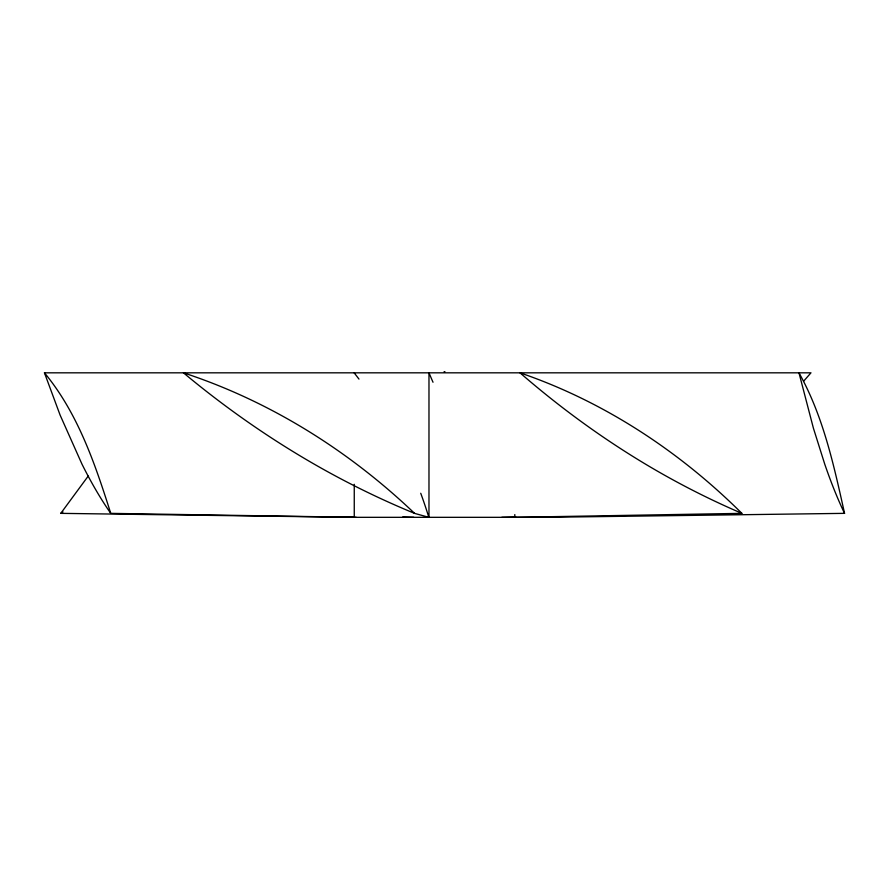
<?xml version="1.0" encoding="UTF-8"?>
<svg xmlns="http://www.w3.org/2000/svg" width="889" height="889" viewBox="0 0 889 889"><rect width="100%" height="100%" fill="white"/><g stroke="black" fill="none" stroke-linecap="round" stroke-linejoin="round"><path stroke-width="1.33" d="M352.544 517.32L60.785 513.353L88.211 476.082M803.656 381.17L810.968 372.824L44.45 372.824L60.119 415.119L82.021 464.236A964.654 253.287 89.9 0 0 110.747 513.364L356.167 517.32M501.807 517.32L515.664 516.942M514.253 517.32L741.871 513.353C679.296 451.179 603.698 401.395 519.998 372.824C559.159 406.84 601.164 437.588 645.67 464.236A964.654 851.106 -89.8 0 0 741.871 513.364M546.435 517.32L844.55 513.353C833.871 465.347 823.258 416.108 798.967 372.824L813.413 428.198L824.77 464.236A964.654 175.655 -89.9 0 0 844.55 513.364M444.078 371.68L444.933 371.68M340.32 517.32L548.38 517.32M402.739 516.954L413.752 517.32M414.552 513.353C348.821 450.656 269.956 401.161 183.456 372.824C224.395 406.951 268.167 437.666 314.373 464.236A964.654 885.655 89.8 0 0 414.552 513.364L428.831 517.32A423.786 353.311 90 0 0 420.73 493.262M44.45 372.824C77.91 413.229 95.123 464.036 110.747 513.353M514.809 514.564L514.809 517.32M428.976 517.32L428.976 372.824A612.966 583.895 -89.6 0 0 433.021 382.248M354.255 484.294L354.255 517.32M354.122 372.813A423.786 353.311 90 0 1 358.967 379.092M62.986 511.942A964.654 569.816 89.9 0 1 60.785 513.364"/></g></svg>
